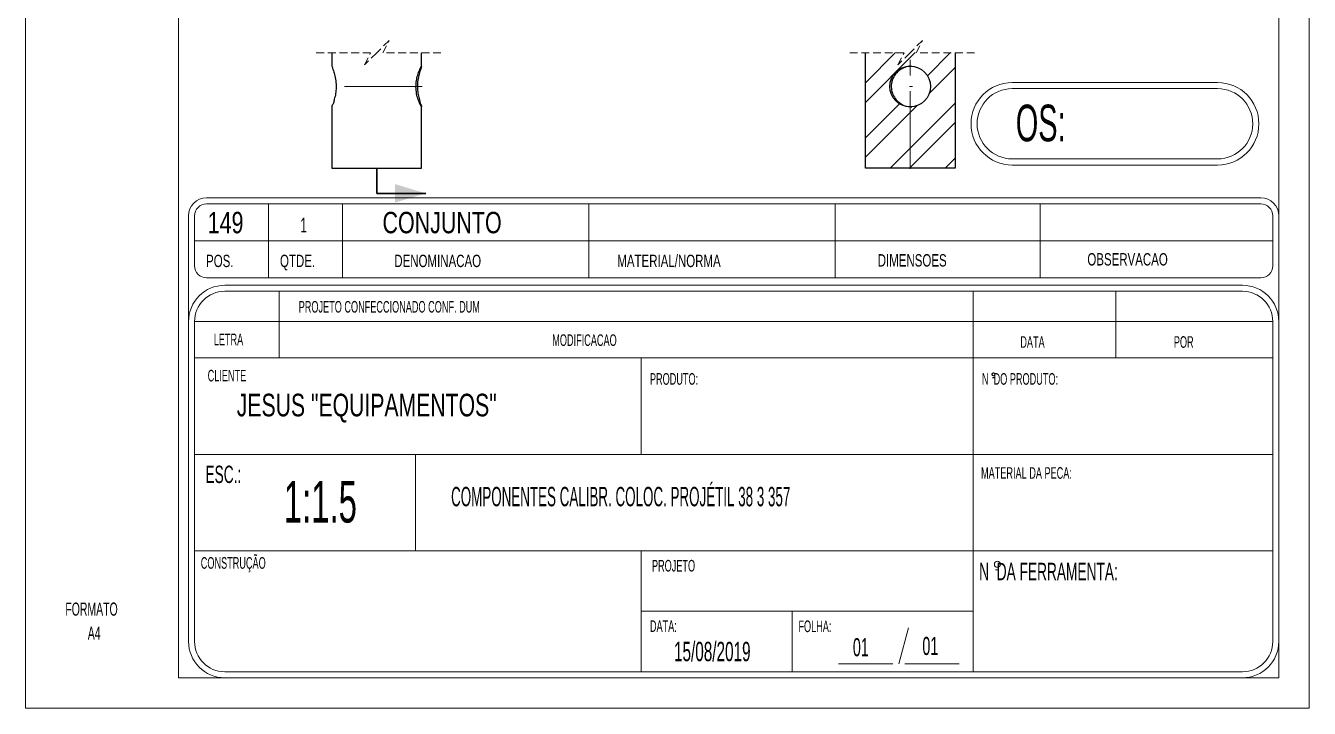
# Model space of a CAD drawing. Header units: millimetres. Extents: x 0 to 315, y 1 to 446.
# Drawn here: x 0 to 315, y 0.5 to 168 of the extents above; entities that cross this region are included whole.
import ezdxf

# ---------------------------------------------------------------- set-up
doc = ezdxf.new("R2010")
doc.units = ezdxf.units.MM
doc.header["$LTSCALE"] = 1.5
for name, pattern in [('CENTERX2', [20.32, 12.7, -2.54, 2.54, -2.54]), ('HIDDEN', [1.905, 1.27, -0.635]), ('PHANTOM', [12.7, 6.35, -1.27, 1.27, -1.27, 1.27, -1.27])]:
    doc.linetypes.add(name, pattern=pattern)
doc.layers.add('COTAS', color=7, linetype='Continuous')
doc.styles.add('SLDTEXTSTYLE0', font='TXT', dxfattribs={"width": 0.595745})
doc.styles.add('SLDTEXTSTYLE1', font='TXT', dxfattribs={"width": 0.75})
doc.styles.add('SLDTEXTSTYLE2', font='TXT', dxfattribs={"width": 0.589474})
doc.styles.add('SLDTEXTSTYLE3', font='TXT', dxfattribs={"width": 0.515789})
doc.styles.add('SLDTEXTSTYLE4', font='TXT', dxfattribs={"width": 0.7})
doc.styles.add('SLDTEXTSTYLE5', font='TXT', dxfattribs={"width": 0.695035})

# ---------------------------------------------------------------- blocks, each defined once
blk = doc.blocks.new('SW_NOTE_0')
at = {"color": 0, "linetype": 'Continuous', "lineweight": 18, "insert": (0, 4.16), "char_height": 3.228, "attachment_point": 1, "style": 'SLDTEXTSTYLE0'}
blk.add_mtext('FORMATO', dxfattribs=at)
blk = doc.blocks.new('SW_NOTE_0_1')
at = {"color": 0, "linetype": 'Continuous', "lineweight": 18, "insert": (0, 4.16), "char_height": 3.228, "attachment_point": 1, "style": 'SLDTEXTSTYLE0'}
blk.add_mtext('A4', dxfattribs=at)
blk = doc.blocks.new('Bloco2')
at = {"color": 7, "linetype": 'Continuous', "lineweight": 18}
for p, q in [((0.06, 445.59), (0.06, 0.09)), ((315.06, 0.09), (315.06, 445.59)), ((37.56, 438.09), (37.56, 7.59)), ((307.56, 7.59), (307.56, 438.09)), ((37.56, 7.59), (307.56, 7.59)), ((0.06, 0.09), (315.06, 0.09))]:
    blk.add_line(p, q, dxfattribs=at)
for name, p in [('SW_NOTE_0', (9.79, 21.89)), ('SW_NOTE_0_1', (15.3, 15.99))]:
    blk.add_blockref(name, p, dxfattribs=at)
blk = doc.blocks.new('SW_HATCH_0')
at = {"color": 0, "linetype": 'Continuous', "lineweight": 18}
for p, q in [((-16, 29.17), (-8.2, 36.98)), ((-14.5, 25.91), (-4, 36.41)), ((-16, 15.7), (-5.5, 26.2)), ((-4.72, 26.98), (-4, 27.7)), ((-16, 10.94), (-4, 22.94)), ((-15.4, 15.06), (-19.72, 19.38)), ((-15.4, 10.3), (-21, 15.9)), ((1, 12.13), (-4.6, 17.73)), ((-16, 2.23), (-4, 14.23)), ((-0.75, 9.12), (-4.6, 12.97)), ((-15.75, -2.28), (-4, 9.47)), ((-15.4, 1.59), (-19.25, 5.44)), ((1, -1.34), (-4.6, 4.26)), ((-24.3, -4.1), (-20, 0.21)), ((-15.4, -3.17), (-21, 2.43)), ((-14.5, -9.74), (-4, 0.76)), ((0, 0), (0.82, 0.82)), ((1, -6.1), (-4.6, -0.5)), ((2.35, -4.38), (4.3, -2.43)), ((-15.4, -11.88), (-21, -6.28)), ((-14.5, -14.5), (-5.5, -5.5)), ((1.93, -6.77), (3.32, -5.39)), ((1, -14.81), (-4.6, -9.21)), ((-14.8, -17.24), (-21, -11.04)), ((-14.5, -23.21), (-5.5, -14.21)), ((1, -19.57), (-5.2, -13.37)), ((-14.8, -25.95), (-21, -19.75)), ((-9.52, -22.99), (-5.5, -18.97)), ((-14.8, -30.71), (-21, -24.51)), ((1, -28.28), (-5.2, -22.08)), ((1, -33.04), (-5.2, -26.84)), ((-14.8, -39.42), (-21, -33.22)), ((-0.13, -40.62), (-5.2, -35.55)), ((-14.8, -44.18), (-21, -37.98)), ((-0.75, -44.76), (-5.2, -40.31)), ((-14.13, -63.25), (-6.38, -55.5)), ((-9.8, -63.68), (-5.3, -59.18)), ((-14.8, -77.39), (-14.5, -77.09)), ((-14.8, -82.15), (-14.5, -81.85)), ((-5.5, -81.56), (-5.2, -81.26)), ((-5.5, -86.32), (-5.2, -86.02)), ((-14.8, -90.86), (-14.5, -90.56)), ((-14.8, -95.62), (-14.5, -95.32)), ((-5.5, -95.03), (-5.2, -94.73)), ((-7.75, -102.04), (-5.2, -99.49)), ((-13.77, -103.31), (-12.25, -101.78)), ((-17.12, -118.15), (-13.52, -114.55)), ((-16.99, -124.75), (-13.25, -121.01)), ((-3.52, -124.75), (-3, -124.23)), ((-20.33, -136.8), (-15.93, -132.4)), ((-21, -142.23), (-17.5, -138.73)), ((-5.2, -139.9), (-4.7, -139.4)), ((-21, -150.94), (-14.8, -144.74)), ((-5.2, -148.61), (1, -142.41)), ((-5.2, -153.37), (1, -147.17)), ((-21, -155.7), (-14.8, -149.5)), ((-5.2, -162.08), (1, -155.88)), ((-21, -164.41), (-14.8, -158.21)), ((-5.2, -166.84), (1, -160.64)), ((-21, -169.17), (-14.8, -162.97)), ((-10.03, -180.38), (1, -169.35)), ((-21, -177.88), (-14.8, -171.68)), ((-18.74, -180.38), (-13.75, -175.4)), ((-5.27, -180.38), (1, -174.11)), ((-21, -207.58), (-8.8, -195.38)), ((-21, -202.82), (-13.57, -195.38)), ((-5.76, -201.04), (-0.1, -195.38)), ((-5.27, -205.32), (1, -199.05)), ((-14.93, -223.69), (1, -207.76)), ((-21, -216.29), (-12.65, -207.93)), ((-21, -221.05), (-8.37, -208.42)), ((-10.17, -223.69), (1, -212.52)), ((-1.46, -223.69), (1, -221.23))]:
    blk.add_line(p, q, dxfattribs=at)

msp = doc.modelspace()

# ---------------------------------------------------------------- linework, layer by layer
at = {"color": 7, "linetype": 'HIDDEN', "lineweight": 18}
for p, q in [((89.17, 164.38), (86.17, 161.38)), ((87.67, 161.38), (89.17, 164.38)), ((220.07, 164.38), (217.07, 161.38)), ((218.57, 161.38), (220.07, 164.38)), ((84.67, 161.38), (70.41, 161.38)), ((86.17, 161.38), (83.17, 158.38)), ((83.17, 158.38), (84.67, 161.38)), ((101.93, 161.38), (87.67, 161.38)), ((215.57, 161.38), (201.31, 161.38)), ((217.07, 161.38), (214.07, 158.38)), ((214.07, 158.38), (215.57, 161.38)), ((232.84, 161.38), (218.57, 161.38))]:
    msp.add_line(p, q, dxfattribs=at)
at = {"color": 7, "linetype": 'Continuous', "lineweight": 25}
for p, q in [((75.17, 161.38), (75.17, 158.05)), ((97.17, 158.03), (97.17, 161.38)), ((206.07, 133.07), (206.07, 161.38)), ((228.07, 161.38), (228.07, 133.07)), ((75.17, 148.13), (75.17, 133.07)), ((97.17, 133.07), (97.17, 148.09)), ((75.17, 133.07), (97.16, 133.07)), ((97.16, 133.07), (97.17, 133.07)), ((228.07, 133.07), (206.07, 133.07))]:
    msp.add_line(p, q, dxfattribs=at)
at = {"color": 7, "linetype": 'Continuous', "lineweight": 18}
for p, q in [((292.51, 154.07), (242.11, 154.07)), ((292.51, 152.57), (242.11, 152.57)), ((242.11, 135.32), (292.51, 135.32)), ((242.11, 133.82), (292.51, 133.82)), ((303.1, 125.75), (44.38, 125.75)), ((303.1, 124.28), (44.38, 124.28)), ((59.59, 106.13), (59.59, 124.28)), ((77.73, 106.13), (77.73, 124.28)), ((138.21, 106.13), (138.21, 124.28)), ((198.69, 106.13), (198.69, 124.28)), ((248.94, 106.13), (248.94, 124.28)), ((39.97, 16.92), (39.97, 121.34)), ((39.97, 121.34), (39.97, 101.72)), ((41.44, 121.34), (41.44, 109.07)), ((306.04, 109.07), (306.04, 121.34)), ((307.51, 16.92), (307.51, 121.34)), ((41.44, 115.2), (306.04, 115.2)), ((44.38, 106.13), (303.1, 106.13)), ((48.86, 104.32), (298.62, 104.32)), ((48.86, 102.84), (298.62, 102.84)), ((62.19, 86.54), (62.19, 102.84)), ((232.54, 102.84), (232.54, 86.54)), ((267.52, 102.84), (267.52, 86.54)), ((41.45, 16.92), (41.45, 95.43)), ((41.45, 95.43), (306.03, 95.43)), ((306.03, 95.43), (306.03, 16.92)), ((41.45, 86.54), (306.03, 86.54)), ((151.07, 86.54), (151.07, 62.84)), ((232.54, 86.54), (232.54, 62.84)), ((237.29, 81.68), (237.69, 81.68)), ((237.29, 81.65), (237.69, 81.65)), ((41.45, 62.84), (306.03, 62.84)), ((95.65, 39.14), (95.65, 62.84)), ((232.54, 39.14), (232.54, 62.84)), ((41.45, 39.14), (306.03, 39.14)), ((151.07, 39.14), (151.07, 9.51)), ((232.54, 39.14), (232.54, 9.51)), ((238.03, 34.5), (238.81, 34.5)), ((151.07, 24.33), (232.54, 24.33)), ((188.1, 24.33), (188.1, 9.51)), ((216.65, 20.31), (214.27, 11.42)), ((298.62, 9.51), (48.86, 9.51)), ((212.79, 11.42), (199.46, 11.42)), ((215.75, 11.42), (229.08, 11.42)), ((298.62, 8.03), (48.86, 8.03)), ((306.66, 8.03), (307.51, 8.03)), ((307.51, 8.03), (307.51, 8.89))]:
    msp.add_line(p, q, dxfattribs=at)
at = {"color": 7, "linetype": 'PHANTOM', "lineweight": 35}
msp.add_line((86.17, 126.87), (86.17, 132.87), dxfattribs=at)
at = {"color": 7, "linetype": 'Continuous', "lineweight": 35}
msp.add_line((86.17, 126.87), (98.17, 126.87), dxfattribs=at)
at = {"color": 7, "linetype": 'Continuous', "lineweight": 25}
msp.add_circle((217.07, 153.07), 5, dxfattribs=at)
at = {"color": 7, "linetype": 'Continuous', "lineweight": 18}
for centre, radius in [((237.49, 82.49), 0.37), ((237.49, 82.45), 0.37), ((238.46, 35.88), 0.741)]:
    msp.add_circle(centre, radius, dxfattribs=at)
for centre, radius, start, end in [((242.11, 143.94), 10.12, 90, 270), ((242.11, 143.94), 8.62, 90, 270), ((292.51, 143.94), 10.12, 270, 90), ((292.51, 143.94), 8.62, 270, 90), ((44.38, 121.34), 4.41, 90, 180), ((44.38, 121.34), 2.94, 90, 180), ((303.1, 121.34), 4.41, 0, 90), ((303.1, 121.34), 2.94, 0, 90), ((44.38, 109.07), 2.94, 180, 270), ((303.1, 109.07), 2.94, 270, 0), ((48.86, 95.43), 8.89, 90, 180), ((298.62, 95.43), 8.89, 0, 90), ((48.86, 95.43), 7.41, 90, 180), ((298.62, 95.43), 7.41, 0, 90), ((48.86, 16.92), 8.89, 180, 270), ((48.86, 16.92), 7.41, 180, 270), ((298.62, 16.92), 7.41, 270, 0), ((298.62, 16.92), 8.89, 270, 0)]:
    msp.add_arc(centre, radius, start, end, dxfattribs=at)
at = {"color": 7, "linetype": 'Continuous', "lineweight": 25}
for points, knots in [([(75.17, 158.05), (75.2, 157.94), (75.31, 157.57), (75.59, 156.8), (75.93, 155.59), (76.2, 154.09), (76.22, 152.5), (76.06, 151.07), (75.64, 149.7), (75.62, 149.06), (74.99, 148.06), (75.19, 148.13), (75.19, 148.13)], [0, 0, 0, 0, 0.033656, 0.114183, 0.240594, 0.40179, 0.562467, 0.704465, 0.834247, 0.941873, 0.998499, 1, 1, 1, 1]), ([(97.16, 148.07), (97.11, 148.16), (96.9, 148.46), (96.6, 149.17), (96.16, 150.31), (95.83, 151.78), (95.75, 153.38), (95.93, 154.87), (96.26, 156.18), (96.72, 157.14), (96.91, 157.84), (97.13, 158.01), (97.16, 158.03)], [0, 0, 0, 0, 0.0288362, 0.1043907, 0.2225411, 0.3770279, 0.536391, 0.6779877, 0.8078438, 0.9211901, 0.9908158, 1, 1, 1, 1]), ([(97.17, 158.04), (97.12, 157.9), (96.99, 157.47), (96.69, 156.62), (96.35, 155.35), (96.12, 153.82), (96.14, 152.24), (96.34, 150.81), (96.71, 149.6), (96.89, 148.72), (97.22, 148.24), (97.17, 148.08), (97.16, 148.07)], [0, 0, 0, 0, 0.042493, 0.130604, 0.264087, 0.427622, 0.58485, 0.724026, 0.851214, 0.952, 0.997898, 1, 1, 1, 1]), ([(217.45, 158.01), (217.25, 158.03), (216.54, 158.08), (215.33, 157.67), (213.98, 156.81), (212.93, 155.48), (212.38, 153.85), (212.41, 152.21), (212.93, 150.72), (213.89, 149.42), (215.3, 148.45), (216.58, 148.1), (217.31, 148.08), (217.46, 148.07)], [0, 0, 0, 0, 0.038666, 0.136209, 0.235544, 0.342675, 0.453971, 0.556443, 0.651354, 0.751343, 0.861048, 0.971132, 1, 1, 1, 1])]:
    msp.add_open_spline(points, degree=3, knots=knots, dxfattribs=at)
at = {"color": 7, "linetype": 'Continuous', "lineweight": 35}
msp.add_solid([(98.17, 126.87), (90.67, 129.12), (90.67, 124.62)], dxfattribs=at)
at = {"layer": 'COTAS', "linetype": 'CENTERX2', "lineweight": 18}
for p, q in [((217.07, 132.92), (217.07, 161.53)), ((97.31, 153.07), (76.23, 153.07)), ((217.61, 153.07), (216.93, 153.07))]:
    msp.add_line(p, q, dxfattribs=at)

# ---------------------------------------------------------------- block references
at = {"color": 7, "linetype": 'Continuous', "lineweight": 18}
msp.add_blockref('SW_HATCH_0', (227.07, 356.77), dxfattribs=at)
at = {"layer": 'COTAS'}
msp.add_blockref('Bloco2', (-0.05, 0.44), dxfattribs=at)

# ---------------------------------------------------------------- texts
at = {"color": 7, "linetype": 'Continuous', "lineweight": 0}
for s, insert, char_height, attachment_point, style in [('OS:', (242.98, 148.63), 9, 1, 'SLDTEXTSTYLE2'), ('1', (68.22, 120.9), 3.63, 2, 'SLDTEXTSTYLE0'), ('POS.', (44.28, 111.81), 3.033, 1, 'SLDTEXTSTYLE5'), ('QTDE.', (62.42, 111.81), 3.033, 1, 'SLDTEXTSTYLE5'), ('DENOMINACAO', (90.47, 111.81), 3.0335, 1, 'SLDTEXTSTYLE5'), ('MATERIAL/NORMA', (145.19, 111.81), 3.0335, 1, 'SLDTEXTSTYLE5'), ('DIMENSOES', (209.1, 111.95), 3.033, 1, 'SLDTEXTSTYLE5'), ('OBSERVACAO', (260.54, 112.2), 3.033, 1, 'SLDTEXTSTYLE5'), ('PROJETO CONFECCIONADO CONF. DUM', (67.01, 100.46), 2.8441, 1, 'SLDTEXTSTYLE2'), ('LETRA', (46.17, 92.45), 2.844, 1, 'SLDTEXTSTYLE2'), ('MODIFICACAO', (129.23, 92.28), 2.8441, 1, 'SLDTEXTSTYLE2'), ('DATA', (244.09, 91.82), 2.844, 1, 'SLDTEXTSTYLE2'), ('POR', (281.76, 91.82), 2.844, 1, 'SLDTEXTSTYLE2'), ('CLIENTE', (44.67, 83.57), 2.844, 1, 'SLDTEXTSTYLE2'), ('PRODUTO:', (153.2, 82.76), 2.844, 1, 'SLDTEXTSTYLE2'), ('N  DO PRODUTO:', (234.67, 82.76), 2.8441, 1, 'SLDTEXTSTYLE2'), ('JESUS "EQUIPAMENTOS"', (51.81, 77.71), 5.5562, 1, 'SLDTEXTSTYLE4'), ('ESC.:', (44.13, 60.07), 4.266, 1, 'SLDTEXTSTYLE2'), ('MATERIAL DA PECA:', (234.45, 59.69), 2.8441, 1, 'SLDTEXTSTYLE2'), ('1:1.5', (63.35, 56.34), 10.239, 1, 'SLDTEXTSTYLE2'), ('COMPONENTES CALIBR. COLOC. PROJÉTIL 38 3 357', (104.41, 54.86), 4.7625, 1, 'SLDTEXTSTYLE3'), ('CONSTRUÇÃO', (42.98, 37.62), 2.844, 1, 'SLDTEXTSTYLE2'), ('PROJETO', (153.7, 36.94), 2.844, 1, 'SLDTEXTSTYLE2'), ('N  DA FERRAMENTA:', (234, 36.23), 4.2661, 1, 'SLDTEXTSTYLE2'), ('DATA:', (153.2, 22.12), 2.844, 1, 'SLDTEXTSTYLE2'), ('FOLHA:', (189.64, 22.07), 2.844, 1, 'SLDTEXTSTYLE2'), ('15/08/2019', (159.11, 16.85), 4.763, 1, 'SLDTEXTSTYLE2'), ('01', (203, 17.75), 4.444, 1, 'SLDTEXTSTYLE2'), ('01', (220.06, 18.06), 4.444, 1, 'SLDTEXTSTYLE2')]:
    msp.add_mtext(s, dxfattribs=dict(at, insert=insert, char_height=char_height, attachment_point=attachment_point, style=style))
at = {"layer": 'COTAS', "char_height": 5.25, "attachment_point": 1, "style": 'SLDTEXTSTYLE1'}
for s, insert in [('149', (44.68, 122.33)), ('CONJUNTO', (87.57, 122.33))]:
    msp.add_mtext(s, dxfattribs=dict(at, insert=insert))

doc.saveas('drawing.dxf')
